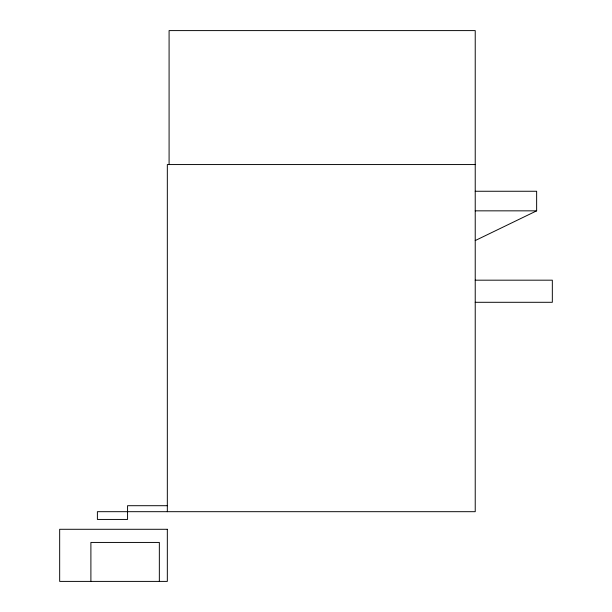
<?xml version="1.0" encoding="UTF-8"?>
<svg xmlns="http://www.w3.org/2000/svg" width="612" height="612" viewBox="0 0 612 612"><rect width="100%" height="100%" fill="white"/><g stroke="black" fill="none" stroke-linecap="round" stroke-linejoin="round"><path stroke-width="0.92" d="M475.226 240.562L536.64 210.842L536.64 191.258L475.226 191.258M475.226 164.559L167.328 164.559L167.328 511.686M475.226 210.842L536.64 210.842M475.226 280.181L552.33 280.181L552.33 302.297L475.226 302.297M167.328 505.703L127.564 505.703L127.564 519.435L97.392 519.435L97.392 511.686L475.226 511.686L475.226 30.6L169.088 30.6L169.088 164.559M159.342 581.4L159.342 542.439L90.897 542.439L90.897 581.4M167.328 529.288L59.67 529.288L59.67 581.4L167.328 581.4L167.328 529.288"/></g></svg>
